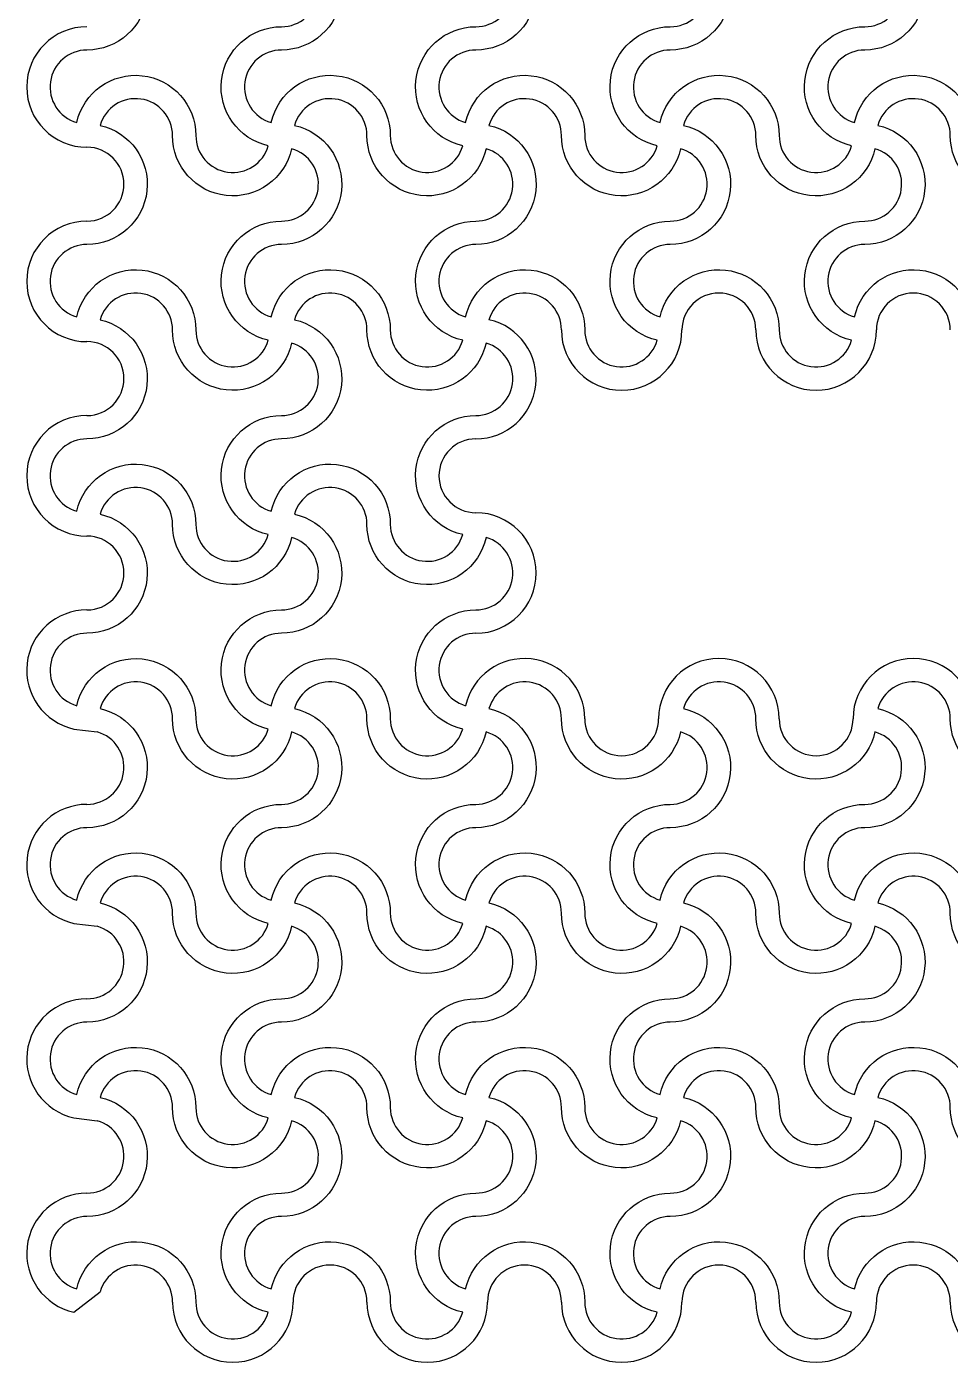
# Model space of a CAD drawing. Header units: millimetres. Extents: x 24 to 345, y 12 to 201.
# Drawn here: x 63.071 to 64.971, y 26.97 to 29.718 of the extents above; entities that cross this region are included whole.
import ezdxf

# ---------------------------------------------------------------- set-up
doc = ezdxf.new("R2010")
doc.units = ezdxf.units.MM
doc.header["$MEASUREMENT"] = 0
doc.layers.add('5th metal (rf+ground)', color=240, linetype='Continuous')

msp = doc.modelspace()

# ---------------------------------------------------------------- linework, layer by layer
at = {"layer": '5th metal (rf+ground)'}
for p, q in [((63.16833, 28.27318), (63.21633, 28.26724)), ((63.16833, 28.27318), (63.21633, 28.26724)), ((63.16833, 28.27318), (63.21633, 28.26724)), ((63.16833, 28.27318), (63.21633, 28.26724)), ((63.16833, 27.87318), (63.21633, 27.86724)), ((63.16833, 27.87318), (63.21633, 27.86724)), ((63.16833, 27.87318), (63.21633, 27.86724)), ((63.16833, 27.87318), (63.21633, 27.86724)), ((63.16833, 27.47318), (63.21633, 27.46724)), ((63.16833, 27.47318), (63.21633, 27.46724)), ((63.16833, 27.47318), (63.21633, 27.46724)), ((63.16833, 27.47318), (63.21633, 27.46724)), ((63.16833, 27.07318), (63.22227, 27.11524)), ((63.16833, 27.07318), (63.22227, 27.11524)), ((63.16833, 27.07318), (63.22227, 27.11524)), ((63.16833, 27.07318), (63.22227, 27.11524))]:
    msp.add_line(p, q, dxfattribs=at)
for points in [[(63.61633, 29.86724, -0.8959788), (63.3713, 29.89421, 0.8687853), (63.22227, 29.91524, -0.8959788), (63.1953, 29.67021, 0.8687853), (63.17427, 29.52118, -0.8959788), (63.4193, 29.49421, 0.8687853), (63.56833, 29.47318, -0.8959788), (63.5953, 29.71821, 0.8687853)], [(63.61633, 29.86724, -0.8959788), (63.3713, 29.89421, 0.8687853), (63.22227, 29.91524, -0.8959788), (63.1953, 29.67021, 0.8687853), (63.17427, 29.52118, -0.8959788), (63.4193, 29.49421, 0.8687853), (63.56833, 29.47318, -0.8959788), (63.5953, 29.71821, 0.8687853)], [(63.61633, 29.86724, -0.8959788), (63.3713, 29.89421, 0.8687853), (63.22227, 29.91524, -0.8959788), (63.1953, 29.67021, 0.8687853), (63.17427, 29.52118, -0.8959788), (63.4193, 29.49421, 0.8687853), (63.56833, 29.47318, -0.8959788), (63.5953, 29.71821, 0.8687853)], [(63.61633, 29.86724, -0.8959788), (63.3713, 29.89421, 0.8687853), (63.22227, 29.91524, -0.8959788), (63.1953, 29.67021, 0.8687853), (63.17427, 29.52118, -0.8959788), (63.4193, 29.49421, 0.8687853), (63.56833, 29.47318, -0.8959788), (63.5953, 29.71821, 0.8687853)], [(64.01633, 29.86724, -0.8959788), (63.7713, 29.89421, 0.8687853), (63.62227, 29.91524, -0.8959788), (63.5953, 29.67021, 0.8687853), (63.57427, 29.52118, -0.8959788), (63.8193, 29.49421, 0.8687853), (63.96833, 29.47318, -0.8959788), (63.9953, 29.71821, 0.8687853)], [(64.01633, 29.86724, -0.8959788), (63.7713, 29.89421, 0.8687853), (63.62227, 29.91524, -0.8959788), (63.5953, 29.67021, 0.8687853), (63.57427, 29.52118, -0.8959788), (63.8193, 29.49421, 0.8687853), (63.96833, 29.47318, -0.8959788), (63.9953, 29.71821, 0.8687853)], [(64.01633, 29.86724, -0.8959788), (63.7713, 29.89421, 0.8687853), (63.62227, 29.91524, -0.8959788), (63.5953, 29.67021, 0.8687853), (63.57427, 29.52118, -0.8959788), (63.8193, 29.49421, 0.8687853), (63.96833, 29.47318, -0.8959788), (63.9953, 29.71821, 0.8687853)], [(64.01633, 29.86724, -0.8959788), (63.7713, 29.89421, 0.8687853), (63.62227, 29.91524, -0.8959788), (63.5953, 29.67021, 0.8687853), (63.57427, 29.52118, -0.8959788), (63.8193, 29.49421, 0.8687853), (63.96833, 29.47318, -0.8959788), (63.9953, 29.71821, 0.8687853)], [(64.41633, 29.86724, -0.8959788), (64.1713, 29.89421, 0.8687853), (64.02227, 29.91524, -0.8959788), (63.9953, 29.67021, 0.8687853), (63.97427, 29.52118, -0.8959788), (64.2193, 29.49421, 0.8687853), (64.36833, 29.47318, -0.8959788), (64.3953, 29.71821, 0.8687853)], [(64.41633, 29.86724, -0.8959788), (64.1713, 29.89421, 0.8687853), (64.02227, 29.91524, -0.8959788), (63.9953, 29.67021, 0.8687853), (63.97427, 29.52118, -0.8959788), (64.2193, 29.49421, 0.8687853), (64.36833, 29.47318, -0.8959788), (64.3953, 29.71821, 0.8687853)], [(64.41633, 29.86724, -0.8959788), (64.1713, 29.89421, 0.8687853), (64.02227, 29.91524, -0.8959788), (63.9953, 29.67021, 0.8687853), (63.97427, 29.52118, -0.8959788), (64.2193, 29.49421, 0.8687853), (64.36833, 29.47318, -0.8959788), (64.3953, 29.71821, 0.8687853)], [(64.41633, 29.86724, -0.8959788), (64.1713, 29.89421, 0.8687853), (64.02227, 29.91524, -0.8959788), (63.9953, 29.67021, 0.8687853), (63.97427, 29.52118, -0.8959788), (64.2193, 29.49421, 0.8687853), (64.36833, 29.47318, -0.8959788), (64.3953, 29.71821, 0.8687853)], [(64.81633, 29.86724, -0.8959788), (64.5713, 29.89421, 0.8687853), (64.42227, 29.91524, -0.8959788), (64.3953, 29.67021, 0.8687853), (64.37427, 29.52118, -0.8959788), (64.6193, 29.49421, 0.8687853), (64.76833, 29.47318, -0.8959788), (64.7953, 29.71821, 0.8687853)], [(64.81633, 29.86724, -0.8959788), (64.5713, 29.89421, 0.8687853), (64.42227, 29.91524, -0.8959788), (64.3953, 29.67021, 0.8687853), (64.37427, 29.52118, -0.8959788), (64.6193, 29.49421, 0.8687853), (64.76833, 29.47318, -0.8959788), (64.7953, 29.71821, 0.8687853)], [(64.81633, 29.86724, -0.8959788), (64.5713, 29.89421, 0.8687853), (64.42227, 29.91524, -0.8959788), (64.3953, 29.67021, 0.8687853), (64.37427, 29.52118, -0.8959788), (64.6193, 29.49421, 0.8687853), (64.76833, 29.47318, -0.8959788), (64.7953, 29.71821, 0.8687853)], [(64.81633, 29.86724, -0.8959788), (64.5713, 29.89421, 0.8687853), (64.42227, 29.91524, -0.8959788), (64.3953, 29.67021, 0.8687853), (64.37427, 29.52118, -0.8959788), (64.6193, 29.49421, 0.8687853), (64.76833, 29.47318, -0.8959788), (64.7953, 29.71821, 0.8687853)], [(65.21633, 29.86724, -0.8959788), (64.9713, 29.89421, 0.8687853), (64.82227, 29.91524, -0.8959788), (64.7953, 29.67021, 0.8687853), (64.77427, 29.52118, -0.8959788), (65.0193, 29.49421, 0.8687853), (65.16833, 29.47318, -0.8959788), (65.1953, 29.71821, 0.8687853)], [(65.21633, 29.86724, -0.8959788), (64.9713, 29.89421, 0.8687853), (64.82227, 29.91524, -0.8959788), (64.7953, 29.67021, 0.8687853), (64.77427, 29.52118, -0.8959788), (65.0193, 29.49421, 0.8687853), (65.16833, 29.47318, -0.8959788), (65.1953, 29.71821, 0.8687853)], [(65.21633, 29.86724, -0.8959788), (64.9713, 29.89421, 0.8687853), (64.82227, 29.91524, -0.8959788), (64.7953, 29.67021, 0.8687853), (64.77427, 29.52118, -0.8959788), (65.0193, 29.49421, 0.8687853), (65.16833, 29.47318, -0.8959788), (65.1953, 29.71821, 0.8687853)], [(65.21633, 29.86724, -0.8959788), (64.9713, 29.89421, 0.8687853), (64.82227, 29.91524, -0.8959788), (64.7953, 29.67021, 0.8687853), (64.77427, 29.52118, -0.8959788), (65.0193, 29.49421, 0.8687853), (65.16833, 29.47318, -0.8959788), (65.1953, 29.71821, 0.8687853)], [(63.61633, 29.46724, -0.8959788), (63.3713, 29.49421, 0.8687853), (63.22227, 29.51524, -0.8959788), (63.1953, 29.27021, 0.8687853), (63.17427, 29.12118, -0.8959788), (63.4193, 29.09421, 0.8687853), (63.56833, 29.07318, -0.8959788), (63.5953, 29.31821, 0.8687853)], [(63.61633, 29.46724, -0.8959788), (63.3713, 29.49421, 0.8687853), (63.22227, 29.51524, -0.8959788), (63.1953, 29.27021, 0.8687853), (63.17427, 29.12118, -0.8959788), (63.4193, 29.09421, 0.8687853), (63.56833, 29.07318, -0.8959788), (63.5953, 29.31821, 0.8687853)], [(63.61633, 29.46724, -0.8959788), (63.3713, 29.49421, 0.8687853), (63.22227, 29.51524, -0.8959788), (63.1953, 29.27021, 0.8687853), (63.17427, 29.12118, -0.8959788), (63.4193, 29.09421, 0.8687853), (63.56833, 29.07318, -0.8959788), (63.5953, 29.31821, 0.8687853)], [(63.61633, 29.46724, -0.8959788), (63.3713, 29.49421, 0.8687853), (63.22227, 29.51524, -0.8959788), (63.1953, 29.27021, 0.8687853), (63.17427, 29.12118, -0.8959788), (63.4193, 29.09421, 0.8687853), (63.56833, 29.07318, -0.8959788), (63.5953, 29.31821, 0.8687853)], [(64.01633, 29.46724, -0.8959788), (63.7713, 29.49421, 0.8687853), (63.62227, 29.51524, -0.8959788), (63.5953, 29.27021, 0.8687853), (63.57427, 29.12118, -0.8959788), (63.8193, 29.09421, 0.8687853), (63.96833, 29.07318, -0.8959788), (63.9953, 29.31821, 0.8687853)], [(64.01633, 29.46724, -0.8959788), (63.7713, 29.49421, 0.8687853), (63.62227, 29.51524, -0.8959788), (63.5953, 29.27021, 0.8687853), (63.57427, 29.12118, -0.8959788), (63.8193, 29.09421, 0.8687853), (63.96833, 29.07318, -0.8959788), (63.9953, 29.31821, 0.8687853)], [(64.01633, 29.46724, -0.8959788), (63.7713, 29.49421, 0.8687853), (63.62227, 29.51524, -0.8959788), (63.5953, 29.27021, 0.8687853), (63.57427, 29.12118, -0.8959788), (63.8193, 29.09421, 0.8687853), (63.96833, 29.07318, -0.8959788), (63.9953, 29.31821, 0.8687853)], [(64.01633, 29.46724, -0.8959788), (63.7713, 29.49421, 0.8687853), (63.62227, 29.51524, -0.8959788), (63.5953, 29.27021, 0.8687853), (63.57427, 29.12118, -0.8959788), (63.8193, 29.09421, 0.8687853), (63.96833, 29.07318, -0.8959788), (63.9953, 29.31821, 0.8687853)], [(64.41633, 29.46724, -0.8959788), (64.1713, 29.49421, 0.8687853), (64.02227, 29.51524, -0.8959788), (63.9953, 29.27021, 0.8687853), (63.97427, 29.12118, -0.8959788), (64.2193, 29.09421, 0.8687853), (64.36833, 29.07318, -0.8959788), (64.3953, 29.31821, 0.8687853)], [(64.41633, 29.46724, -0.8959788), (64.1713, 29.49421, 0.8687853), (64.02227, 29.51524, -0.8959788), (63.9953, 29.27021, 0.8687853), (63.97427, 29.12118, -0.8959788), (64.2193, 29.09421, 0.8687853), (64.36833, 29.07318, -0.8959788), (64.3953, 29.31821, 0.8687853)], [(64.41633, 29.46724, -0.8959788), (64.1713, 29.49421, 0.8687853), (64.02227, 29.51524, -0.8959788), (63.9953, 29.27021, 0.8687853), (63.97427, 29.12118, -0.8959788), (64.2193, 29.09421, 0.8687853), (64.36833, 29.07318, -0.8959788), (64.3953, 29.31821, 0.8687853)], [(64.41633, 29.46724, -0.8959788), (64.1713, 29.49421, 0.8687853), (64.02227, 29.51524, -0.8959788), (63.9953, 29.27021, 0.8687853), (63.97427, 29.12118, -0.8959788), (64.2193, 29.09421, 0.8687853), (64.36833, 29.07318, -0.8959788), (64.3953, 29.31821, 0.8687853)], [(64.81633, 29.46724, -0.8959788), (64.5713, 29.49421, 0.8687853), (64.42227, 29.51524, -0.8959788), (64.3953, 29.27021, 0.8687853), (64.37427, 29.12118, -0.8959788), (64.6193, 29.09421, 0.8687853), (64.76833, 29.07318, -0.8959788), (64.7953, 29.31821, 0.8687853)], [(64.81633, 29.46724, -0.8959788), (64.5713, 29.49421, 0.8687853), (64.42227, 29.51524, -0.8959788), (64.3953, 29.27021, 0.8687853), (64.37427, 29.12118, -0.8959788), (64.6193, 29.09421, 0.8687853), (64.76833, 29.07318, -0.8959788), (64.7953, 29.31821, 0.8687853)], [(64.81633, 29.46724, -0.8959788), (64.5713, 29.49421, 0.8687853), (64.42227, 29.51524, -0.8959788), (64.3953, 29.27021, 0.8687853), (64.37427, 29.12118, -0.8959788), (64.6193, 29.09421, 0.8687853), (64.76833, 29.07318, -0.8959788), (64.7953, 29.31821, 0.8687853)], [(64.81633, 29.46724, -0.8959788), (64.5713, 29.49421, 0.8687853), (64.42227, 29.51524, -0.8959788), (64.3953, 29.27021, 0.8687853), (64.37427, 29.12118, -0.8959788), (64.6193, 29.09421, 0.8687853), (64.76833, 29.07318, -0.8959788), (64.7953, 29.31821, 0.8687853)], [(65.21633, 29.46724, -0.8959788), (64.9713, 29.49421, 0.8687853), (64.82227, 29.51524, -0.8959788), (64.7953, 29.27021, 0.8687853), (64.77427, 29.12118, -0.8959788), (65.0193, 29.09421, 0.8687853), (65.16833, 29.07318, -0.8959788), (65.1953, 29.31821, 0.8687853)], [(65.21633, 29.46724, -0.8959788), (64.9713, 29.49421, 0.8687853), (64.82227, 29.51524, -0.8959788), (64.7953, 29.27021, 0.8687853), (64.77427, 29.12118, -0.8959788), (65.0193, 29.09421, 0.8687853), (65.16833, 29.07318, -0.8959788), (65.1953, 29.31821, 0.8687853)], [(65.21633, 29.46724, -0.8959788), (64.9713, 29.49421, 0.8687853), (64.82227, 29.51524, -0.8959788), (64.7953, 29.27021, 0.8687853), (64.77427, 29.12118, -0.8959788), (65.0193, 29.09421, 0.8687853), (65.16833, 29.07318, -0.8959788), (65.1953, 29.31821, 0.8687853)], [(65.21633, 29.46724, -0.8959788), (64.9713, 29.49421, 0.8687853), (64.82227, 29.51524, -0.8959788), (64.7953, 29.27021, 0.8687853), (64.77427, 29.12118, -0.8959788), (65.0193, 29.09421, 0.8687853), (65.16833, 29.07318, -0.8959788), (65.1953, 29.31821, 0.8687853)], [(63.61633, 29.06724, -0.8959788), (63.3713, 29.09421, 0.8687853), (63.22227, 29.11524, -0.8959788), (63.1953, 28.87021, 0.8687853), (63.17427, 28.72118, -0.8959788), (63.4193, 28.69421, 0.8687853), (63.56833, 28.67318, -0.8959788), (63.5953, 28.91821, 0.8687853)], [(63.61633, 29.06724, -0.8959788), (63.3713, 29.09421, 0.8687853), (63.22227, 29.11524, -0.8959788), (63.1953, 28.87021, 0.8687853), (63.17427, 28.72118, -0.8959788), (63.4193, 28.69421, 0.8687853), (63.56833, 28.67318, -0.8959788), (63.5953, 28.91821, 0.8687853)], [(63.61633, 29.06724, -0.8959788), (63.3713, 29.09421, 0.8687853), (63.22227, 29.11524, -0.8959788), (63.1953, 28.87021, 0.8687853), (63.17427, 28.72118, -0.8959788), (63.4193, 28.69421, 0.8687853), (63.56833, 28.67318, -0.8959788), (63.5953, 28.91821, 0.8687853)], [(63.61633, 29.06724, -0.8959788), (63.3713, 29.09421, 0.8687853), (63.22227, 29.11524, -0.8959788), (63.1953, 28.87021, 0.8687853), (63.17427, 28.72118, -0.8959788), (63.4193, 28.69421, 0.8687853), (63.56833, 28.67318, -0.8959788), (63.5953, 28.91821, 0.8687853)], [(64.01633, 29.06724, -0.8959788), (63.7713, 29.09421, 0.8687853), (63.62227, 29.11524, -0.8959788), (63.5953, 28.87021, 0.8687853), (63.57427, 28.72118, -0.8959788), (63.8193, 28.69421, 0.8687853), (63.96833, 28.67318, -0.8959788), (63.9953, 28.91821, 0.8687853)], [(64.01633, 29.06724, -0.8959788), (63.7713, 29.09421, 0.8687853), (63.62227, 29.11524, -0.8959788), (63.5953, 28.87021, 0.8687853), (63.57427, 28.72118, -0.8959788), (63.8193, 28.69421, 0.8687853), (63.96833, 28.67318, -0.8959788), (63.9953, 28.91821, 0.8687853)], [(64.01633, 29.06724, -0.8959788), (63.7713, 29.09421, 0.8687853), (63.62227, 29.11524, -0.8959788), (63.5953, 28.87021, 0.8687853), (63.57427, 28.72118, -0.8959788), (63.8193, 28.69421, 0.8687853), (63.96833, 28.67318, -0.8959788), (63.9953, 28.91821, 0.8687853)], [(64.01633, 29.06724, -0.8959788), (63.7713, 29.09421, 0.8687853), (63.62227, 29.11524, -0.8959788), (63.5953, 28.87021, 0.8687853), (63.57427, 28.72118, -0.8959788), (63.8193, 28.69421, 0.8687853), (63.96833, 28.67318, -0.8959788), (63.9953, 28.91821, 0.8687853)], [(63.1953, 28.47021, 0.8687853), (63.17427, 28.32118, -0.8959788), (63.4193, 28.29421, 0.8687853), (63.56833, 28.27318, -0.8959788), (63.5953, 28.51821, 0.8687853), (63.61633, 28.66724, -0.8959788), (63.3713, 28.69421, 0.8687853), (63.22227, 28.71524, -0.8959788)], [(63.1953, 28.47021, 0.8687853), (63.17427, 28.32118, -0.8959788), (63.4193, 28.29421, 0.8687853), (63.56833, 28.27318, -0.8959788), (63.5953, 28.51821, 0.8687853), (63.61633, 28.66724, -0.8959788), (63.3713, 28.69421, 0.8687853), (63.22227, 28.71524, -0.8959788)], [(63.1953, 28.47021, 0.8687853), (63.17427, 28.32118, -0.8959788), (63.4193, 28.29421, 0.8687853), (63.56833, 28.27318, -0.8959788), (63.5953, 28.51821, 0.8687853), (63.61633, 28.66724, -0.8959788), (63.3713, 28.69421, 0.8687853), (63.22227, 28.71524, -0.8959788)], [(63.1953, 28.47021, 0.8687853), (63.17427, 28.32118, -0.8959788), (63.4193, 28.29421, 0.8687853), (63.56833, 28.27318, -0.8959788), (63.5953, 28.51821, 0.8687853), (63.61633, 28.66724, -0.8959788), (63.3713, 28.69421, 0.8687853), (63.22227, 28.71524, -0.8959788)], [(63.5953, 28.47021, 0.8687853), (63.57427, 28.32118, -0.8959788), (63.8193, 28.29421, 0.8687853), (63.96833, 28.27318, -0.8959788), (63.9953, 28.51821, 0.8687853), (64.01633, 28.66724, -0.8959788), (63.7713, 28.69421, 0.8687853), (63.62227, 28.71524, -0.8959788)], [(63.5953, 28.47021, 0.8687853), (63.57427, 28.32118, -0.8959788), (63.8193, 28.29421, 0.8687853), (63.96833, 28.27318, -0.8959788), (63.9953, 28.51821, 0.8687853), (64.01633, 28.66724, -0.8959788), (63.7713, 28.69421, 0.8687853), (63.62227, 28.71524, -0.8959788)], [(63.5953, 28.47021, 0.8687853), (63.57427, 28.32118, -0.8959788), (63.8193, 28.29421, 0.8687853), (63.96833, 28.27318, -0.8959788), (63.9953, 28.51821, 0.8687853), (64.01633, 28.66724, -0.8959788), (63.7713, 28.69421, 0.8687853), (63.62227, 28.71524, -0.8959788)], [(63.5953, 28.47021, 0.8687853), (63.57427, 28.32118, -0.8959788), (63.8193, 28.29421, 0.8687853), (63.96833, 28.27318, -0.8959788), (63.9953, 28.51821, 0.8687853), (64.01633, 28.66724, -0.8959788), (63.7713, 28.69421, 0.8687853), (63.62227, 28.71524, -0.8959788)], [(63.3713, 28.29421, 0.8687853), (63.22227, 28.31524, -0.8959788), (63.1953, 28.07021, 0.8687853), (63.17427, 27.92118, -0.8959788), (63.4193, 27.89421, 0.8687853), (63.56833, 27.87318, -0.8959788), (63.5953, 28.11821, 0.8687853), (63.61633, 28.26724, -0.8959788)], [(63.3713, 28.29421, 0.8687853), (63.22227, 28.31524, -0.8959788), (63.1953, 28.07021, 0.8687853), (63.17427, 27.92118, -0.8959788), (63.4193, 27.89421, 0.8687853), (63.56833, 27.87318, -0.8959788), (63.5953, 28.11821, 0.8687853), (63.61633, 28.26724, -0.8959788)], [(63.3713, 28.29421, 0.8687853), (63.22227, 28.31524, -0.8959788), (63.1953, 28.07021, 0.8687853), (63.17427, 27.92118, -0.8959788), (63.4193, 27.89421, 0.8687853), (63.56833, 27.87318, -0.8959788), (63.5953, 28.11821, 0.8687853), (63.61633, 28.26724, -0.8959788)], [(63.3713, 28.29421, 0.8687853), (63.22227, 28.31524, -0.8959788), (63.1953, 28.07021, 0.8687853), (63.17427, 27.92118, -0.8959788), (63.4193, 27.89421, 0.8687853), (63.56833, 27.87318, -0.8959788), (63.5953, 28.11821, 0.8687853), (63.61633, 28.26724, -0.8959788)], [(63.7713, 28.29421, 0.8687853), (63.62227, 28.31524, -0.8959788), (63.5953, 28.07021, 0.8687853), (63.57427, 27.92118, -0.8959788), (63.8193, 27.89421, 0.8687853), (63.96833, 27.87318, -0.8959788), (63.9953, 28.11821, 0.8687853), (64.01633, 28.26724, -0.8959788)], [(63.7713, 28.29421, 0.8687853), (63.62227, 28.31524, -0.8959788), (63.5953, 28.07021, 0.8687853), (63.57427, 27.92118, -0.8959788), (63.8193, 27.89421, 0.8687853), (63.96833, 27.87318, -0.8959788), (63.9953, 28.11821, 0.8687853), (64.01633, 28.26724, -0.8959788)], [(63.7713, 28.29421, 0.8687853), (63.62227, 28.31524, -0.8959788), (63.5953, 28.07021, 0.8687853), (63.57427, 27.92118, -0.8959788), (63.8193, 27.89421, 0.8687853), (63.96833, 27.87318, -0.8959788), (63.9953, 28.11821, 0.8687853), (64.01633, 28.26724, -0.8959788)], [(63.7713, 28.29421, 0.8687853), (63.62227, 28.31524, -0.8959788), (63.5953, 28.07021, 0.8687853), (63.57427, 27.92118, -0.8959788), (63.8193, 27.89421, 0.8687853), (63.96833, 27.87318, -0.8959788), (63.9953, 28.11821, 0.8687853), (64.01633, 28.26724, -0.8959788)], [(64.1713, 28.29421, 0.8687853), (64.02227, 28.31524, -0.8959788), (63.9953, 28.07021, 0.8687853), (63.97427, 27.92118, -0.8959788), (64.2193, 27.89421, 0.8687853), (64.36833, 27.87318, -0.8959788), (64.3953, 28.11821, 0.8687853), (64.41633, 28.26724, -0.8959788)], [(64.1713, 28.29421, 0.8687853), (64.02227, 28.31524, -0.8959788), (63.9953, 28.07021, 0.8687853), (63.97427, 27.92118, -0.8959788), (64.2193, 27.89421, 0.8687853), (64.36833, 27.87318, -0.8959788), (64.3953, 28.11821, 0.8687853), (64.41633, 28.26724, -0.8959788)], [(64.1713, 28.29421, 0.8687853), (64.02227, 28.31524, -0.8959788), (63.9953, 28.07021, 0.8687853), (63.97427, 27.92118, -0.8959788), (64.2193, 27.89421, 0.8687853), (64.36833, 27.87318, -0.8959788), (64.3953, 28.11821, 0.8687853), (64.41633, 28.26724, -0.8959788)], [(64.1713, 28.29421, 0.8687853), (64.02227, 28.31524, -0.8959788), (63.9953, 28.07021, 0.8687853), (63.97427, 27.92118, -0.8959788), (64.2193, 27.89421, 0.8687853), (64.36833, 27.87318, -0.8959788), (64.3953, 28.11821, 0.8687853), (64.41633, 28.26724, -0.8959788)], [(64.5713, 28.29421, 0.8687853), (64.42227, 28.31524, -0.8959788), (64.3953, 28.07021, 0.8687853), (64.37427, 27.92118, -0.8959788), (64.6193, 27.89421, 0.8687853), (64.76833, 27.87318, -0.8959788), (64.7953, 28.11821, 0.8687853), (64.81633, 28.26724, -0.8959788)], [(64.5713, 28.29421, 0.8687853), (64.42227, 28.31524, -0.8959788), (64.3953, 28.07021, 0.8687853), (64.37427, 27.92118, -0.8959788), (64.6193, 27.89421, 0.8687853), (64.76833, 27.87318, -0.8959788), (64.7953, 28.11821, 0.8687853), (64.81633, 28.26724, -0.8959788)], [(64.5713, 28.29421, 0.8687853), (64.42227, 28.31524, -0.8959788), (64.3953, 28.07021, 0.8687853), (64.37427, 27.92118, -0.8959788), (64.6193, 27.89421, 0.8687853), (64.76833, 27.87318, -0.8959788), (64.7953, 28.11821, 0.8687853), (64.81633, 28.26724, -0.8959788)], [(64.5713, 28.29421, 0.8687853), (64.42227, 28.31524, -0.8959788), (64.3953, 28.07021, 0.8687853), (64.37427, 27.92118, -0.8959788), (64.6193, 27.89421, 0.8687853), (64.76833, 27.87318, -0.8959788), (64.7953, 28.11821, 0.8687853), (64.81633, 28.26724, -0.8959788)], [(64.9713, 28.29421, 0.8687853), (64.82227, 28.31524, -0.8959788), (64.7953, 28.07021, 0.8687853), (64.77427, 27.92118, -0.8959788), (65.0193, 27.89421, 0.8687853), (65.16833, 27.87318, -0.8959788), (65.1953, 28.11821, 0.8687853), (65.21633, 28.26724, -0.8959788)], [(64.9713, 28.29421, 0.8687853), (64.82227, 28.31524, -0.8959788), (64.7953, 28.07021, 0.8687853), (64.77427, 27.92118, -0.8959788), (65.0193, 27.89421, 0.8687853), (65.16833, 27.87318, -0.8959788), (65.1953, 28.11821, 0.8687853), (65.21633, 28.26724, -0.8959788)], [(64.9713, 28.29421, 0.8687853), (64.82227, 28.31524, -0.8959788), (64.7953, 28.07021, 0.8687853), (64.77427, 27.92118, -0.8959788), (65.0193, 27.89421, 0.8687853), (65.16833, 27.87318, -0.8959788), (65.1953, 28.11821, 0.8687853), (65.21633, 28.26724, -0.8959788)], [(64.9713, 28.29421, 0.8687853), (64.82227, 28.31524, -0.8959788), (64.7953, 28.07021, 0.8687853), (64.77427, 27.92118, -0.8959788), (65.0193, 27.89421, 0.8687853), (65.16833, 27.87318, -0.8959788), (65.1953, 28.11821, 0.8687853), (65.21633, 28.26724, -0.8959788)], [(63.3713, 27.89421, 0.8687853), (63.22227, 27.91524, -0.8959788), (63.1953, 27.67021, 0.8687853), (63.17427, 27.52118, -0.8959788), (63.4193, 27.49421, 0.8687853), (63.56833, 27.47318, -0.8959788), (63.5953, 27.71821, 0.8687853), (63.61633, 27.86724, -0.8959788)], [(63.3713, 27.89421, 0.8687853), (63.22227, 27.91524, -0.8959788), (63.1953, 27.67021, 0.8687853), (63.17427, 27.52118, -0.8959788), (63.4193, 27.49421, 0.8687853), (63.56833, 27.47318, -0.8959788), (63.5953, 27.71821, 0.8687853), (63.61633, 27.86724, -0.8959788)], [(63.3713, 27.89421, 0.8687853), (63.22227, 27.91524, -0.8959788), (63.1953, 27.67021, 0.8687853), (63.17427, 27.52118, -0.8959788), (63.4193, 27.49421, 0.8687853), (63.56833, 27.47318, -0.8959788), (63.5953, 27.71821, 0.8687853), (63.61633, 27.86724, -0.8959788)], [(63.3713, 27.89421, 0.8687853), (63.22227, 27.91524, -0.8959788), (63.1953, 27.67021, 0.8687853), (63.17427, 27.52118, -0.8959788), (63.4193, 27.49421, 0.8687853), (63.56833, 27.47318, -0.8959788), (63.5953, 27.71821, 0.8687853), (63.61633, 27.86724, -0.8959788)], [(63.7713, 27.89421, 0.8687853), (63.62227, 27.91524, -0.8959788), (63.5953, 27.67021, 0.8687853), (63.57427, 27.52118, -0.8959788), (63.8193, 27.49421, 0.8687853), (63.96833, 27.47318, -0.8959788), (63.9953, 27.71821, 0.8687853), (64.01633, 27.86724, -0.8959788)], [(63.7713, 27.89421, 0.8687853), (63.62227, 27.91524, -0.8959788), (63.5953, 27.67021, 0.8687853), (63.57427, 27.52118, -0.8959788), (63.8193, 27.49421, 0.8687853), (63.96833, 27.47318, -0.8959788), (63.9953, 27.71821, 0.8687853), (64.01633, 27.86724, -0.8959788)], [(63.7713, 27.89421, 0.8687853), (63.62227, 27.91524, -0.8959788), (63.5953, 27.67021, 0.8687853), (63.57427, 27.52118, -0.8959788), (63.8193, 27.49421, 0.8687853), (63.96833, 27.47318, -0.8959788), (63.9953, 27.71821, 0.8687853), (64.01633, 27.86724, -0.8959788)], [(63.7713, 27.89421, 0.8687853), (63.62227, 27.91524, -0.8959788), (63.5953, 27.67021, 0.8687853), (63.57427, 27.52118, -0.8959788), (63.8193, 27.49421, 0.8687853), (63.96833, 27.47318, -0.8959788), (63.9953, 27.71821, 0.8687853), (64.01633, 27.86724, -0.8959788)], [(64.1713, 27.89421, 0.8687853), (64.02227, 27.91524, -0.8959788), (63.9953, 27.67021, 0.8687853), (63.97427, 27.52118, -0.8959788), (64.2193, 27.49421, 0.8687853), (64.36833, 27.47318, -0.8959788), (64.3953, 27.71821, 0.8687853), (64.41633, 27.86724, -0.8959788)], [(64.1713, 27.89421, 0.8687853), (64.02227, 27.91524, -0.8959788), (63.9953, 27.67021, 0.8687853), (63.97427, 27.52118, -0.8959788), (64.2193, 27.49421, 0.8687853), (64.36833, 27.47318, -0.8959788), (64.3953, 27.71821, 0.8687853), (64.41633, 27.86724, -0.8959788)], [(64.1713, 27.89421, 0.8687853), (64.02227, 27.91524, -0.8959788), (63.9953, 27.67021, 0.8687853), (63.97427, 27.52118, -0.8959788), (64.2193, 27.49421, 0.8687853), (64.36833, 27.47318, -0.8959788), (64.3953, 27.71821, 0.8687853), (64.41633, 27.86724, -0.8959788)], [(64.1713, 27.89421, 0.8687853), (64.02227, 27.91524, -0.8959788), (63.9953, 27.67021, 0.8687853), (63.97427, 27.52118, -0.8959788), (64.2193, 27.49421, 0.8687853), (64.36833, 27.47318, -0.8959788), (64.3953, 27.71821, 0.8687853), (64.41633, 27.86724, -0.8959788)], [(64.5713, 27.89421, 0.8687853), (64.42227, 27.91524, -0.8959788), (64.3953, 27.67021, 0.8687853), (64.37427, 27.52118, -0.8959788), (64.6193, 27.49421, 0.8687853), (64.76833, 27.47318, -0.8959788), (64.7953, 27.71821, 0.8687853), (64.81633, 27.86724, -0.8959788)], [(64.5713, 27.89421, 0.8687853), (64.42227, 27.91524, -0.8959788), (64.3953, 27.67021, 0.8687853), (64.37427, 27.52118, -0.8959788), (64.6193, 27.49421, 0.8687853), (64.76833, 27.47318, -0.8959788), (64.7953, 27.71821, 0.8687853), (64.81633, 27.86724, -0.8959788)], [(64.5713, 27.89421, 0.8687853), (64.42227, 27.91524, -0.8959788), (64.3953, 27.67021, 0.8687853), (64.37427, 27.52118, -0.8959788), (64.6193, 27.49421, 0.8687853), (64.76833, 27.47318, -0.8959788), (64.7953, 27.71821, 0.8687853), (64.81633, 27.86724, -0.8959788)], [(64.5713, 27.89421, 0.8687853), (64.42227, 27.91524, -0.8959788), (64.3953, 27.67021, 0.8687853), (64.37427, 27.52118, -0.8959788), (64.6193, 27.49421, 0.8687853), (64.76833, 27.47318, -0.8959788), (64.7953, 27.71821, 0.8687853), (64.81633, 27.86724, -0.8959788)], [(64.9713, 27.89421, 0.8687853), (64.82227, 27.91524, -0.8959788), (64.7953, 27.67021, 0.8687853), (64.77427, 27.52118, -0.8959788), (65.0193, 27.49421, 0.8687853), (65.16833, 27.47318, -0.8959788), (65.1953, 27.71821, 0.8687853), (65.21633, 27.86724, -0.8959788)], [(64.9713, 27.89421, 0.8687853), (64.82227, 27.91524, -0.8959788), (64.7953, 27.67021, 0.8687853), (64.77427, 27.52118, -0.8959788), (65.0193, 27.49421, 0.8687853), (65.16833, 27.47318, -0.8959788), (65.1953, 27.71821, 0.8687853), (65.21633, 27.86724, -0.8959788)], [(64.9713, 27.89421, 0.8687853), (64.82227, 27.91524, -0.8959788), (64.7953, 27.67021, 0.8687853), (64.77427, 27.52118, -0.8959788), (65.0193, 27.49421, 0.8687853), (65.16833, 27.47318, -0.8959788), (65.1953, 27.71821, 0.8687853), (65.21633, 27.86724, -0.8959788)], [(64.9713, 27.89421, 0.8687853), (64.82227, 27.91524, -0.8959788), (64.7953, 27.67021, 0.8687853), (64.77427, 27.52118, -0.8959788), (65.0193, 27.49421, 0.8687853), (65.16833, 27.47318, -0.8959788), (65.1953, 27.71821, 0.8687853), (65.21633, 27.86724, -0.8959788)], [(63.3713, 27.49421, 0.8687853), (63.22227, 27.51524, -0.8959788), (63.1953, 27.27021, 0.8687853), (63.17427, 27.12118, -0.8959788), (63.4193, 27.09421, 0.8687853), (63.56833, 27.07318, -0.8959788), (63.5953, 27.31821, 0.8687853), (63.61633, 27.46724, -0.8959788)], [(63.3713, 27.49421, 0.8687853), (63.22227, 27.51524, -0.8959788), (63.1953, 27.27021, 0.8687853), (63.17427, 27.12118, -0.8959788), (63.4193, 27.09421, 0.8687853), (63.56833, 27.07318, -0.8959788), (63.5953, 27.31821, 0.8687853), (63.61633, 27.46724, -0.8959788)], [(63.3713, 27.49421, 0.8687853), (63.22227, 27.51524, -0.8959788), (63.1953, 27.27021, 0.8687853), (63.17427, 27.12118, -0.8959788), (63.4193, 27.09421, 0.8687853), (63.56833, 27.07318, -0.8959788), (63.5953, 27.31821, 0.8687853), (63.61633, 27.46724, -0.8959788)], [(63.3713, 27.49421, 0.8687853), (63.22227, 27.51524, -0.8959788), (63.1953, 27.27021, 0.8687853), (63.17427, 27.12118, -0.8959788), (63.4193, 27.09421, 0.8687853), (63.56833, 27.07318, -0.8959788), (63.5953, 27.31821, 0.8687853), (63.61633, 27.46724, -0.8959788)], [(63.7713, 27.49421, 0.8687853), (63.62227, 27.51524, -0.8959788), (63.5953, 27.27021, 0.8687853), (63.57427, 27.12118, -0.8959788), (63.8193, 27.09421, 0.8687853), (63.96833, 27.07318, -0.8959788), (63.9953, 27.31821, 0.8687853), (64.01633, 27.46724, -0.8959788)], [(63.7713, 27.49421, 0.8687853), (63.62227, 27.51524, -0.8959788), (63.5953, 27.27021, 0.8687853), (63.57427, 27.12118, -0.8959788), (63.8193, 27.09421, 0.8687853), (63.96833, 27.07318, -0.8959788), (63.9953, 27.31821, 0.8687853), (64.01633, 27.46724, -0.8959788)], [(63.7713, 27.49421, 0.8687853), (63.62227, 27.51524, -0.8959788), (63.5953, 27.27021, 0.8687853), (63.57427, 27.12118, -0.8959788), (63.8193, 27.09421, 0.8687853), (63.96833, 27.07318, -0.8959788), (63.9953, 27.31821, 0.8687853), (64.01633, 27.46724, -0.8959788)], [(63.7713, 27.49421, 0.8687853), (63.62227, 27.51524, -0.8959788), (63.5953, 27.27021, 0.8687853), (63.57427, 27.12118, -0.8959788), (63.8193, 27.09421, 0.8687853), (63.96833, 27.07318, -0.8959788), (63.9953, 27.31821, 0.8687853), (64.01633, 27.46724, -0.8959788)], [(64.1713, 27.49421, 0.8687853), (64.02227, 27.51524, -0.8959788), (63.9953, 27.27021, 0.8687853), (63.97427, 27.12118, -0.8959788), (64.2193, 27.09421, 0.8687853), (64.36833, 27.07318, -0.8959788), (64.3953, 27.31821, 0.8687853), (64.41633, 27.46724, -0.8959788)], [(64.1713, 27.49421, 0.8687853), (64.02227, 27.51524, -0.8959788), (63.9953, 27.27021, 0.8687853), (63.97427, 27.12118, -0.8959788), (64.2193, 27.09421, 0.8687853), (64.36833, 27.07318, -0.8959788), (64.3953, 27.31821, 0.8687853), (64.41633, 27.46724, -0.8959788)], [(64.1713, 27.49421, 0.8687853), (64.02227, 27.51524, -0.8959788), (63.9953, 27.27021, 0.8687853), (63.97427, 27.12118, -0.8959788), (64.2193, 27.09421, 0.8687853), (64.36833, 27.07318, -0.8959788), (64.3953, 27.31821, 0.8687853), (64.41633, 27.46724, -0.8959788)], [(64.1713, 27.49421, 0.8687853), (64.02227, 27.51524, -0.8959788), (63.9953, 27.27021, 0.8687853), (63.97427, 27.12118, -0.8959788), (64.2193, 27.09421, 0.8687853), (64.36833, 27.07318, -0.8959788), (64.3953, 27.31821, 0.8687853), (64.41633, 27.46724, -0.8959788)], [(64.5713, 27.49421, 0.8687853), (64.42227, 27.51524, -0.8959788), (64.3953, 27.27021, 0.8687853), (64.37427, 27.12118, -0.8959788), (64.6193, 27.09421, 0.8687853), (64.76833, 27.07318, -0.8959788), (64.7953, 27.31821, 0.8687853), (64.81633, 27.46724, -0.8959788)], [(64.5713, 27.49421, 0.8687853), (64.42227, 27.51524, -0.8959788), (64.3953, 27.27021, 0.8687853), (64.37427, 27.12118, -0.8959788), (64.6193, 27.09421, 0.8687853), (64.76833, 27.07318, -0.8959788), (64.7953, 27.31821, 0.8687853), (64.81633, 27.46724, -0.8959788)], [(64.5713, 27.49421, 0.8687853), (64.42227, 27.51524, -0.8959788), (64.3953, 27.27021, 0.8687853), (64.37427, 27.12118, -0.8959788), (64.6193, 27.09421, 0.8687853), (64.76833, 27.07318, -0.8959788), (64.7953, 27.31821, 0.8687853), (64.81633, 27.46724, -0.8959788)], [(64.5713, 27.49421, 0.8687853), (64.42227, 27.51524, -0.8959788), (64.3953, 27.27021, 0.8687853), (64.37427, 27.12118, -0.8959788), (64.6193, 27.09421, 0.8687853), (64.76833, 27.07318, -0.8959788), (64.7953, 27.31821, 0.8687853), (64.81633, 27.46724, -0.8959788)], [(64.9713, 27.49421, 0.8687853), (64.82227, 27.51524, -0.8959788), (64.7953, 27.27021, 0.8687853), (64.77427, 27.12118, -0.8959788), (65.0193, 27.09421, 0.8687853), (65.16833, 27.07318, -0.8959788), (65.1953, 27.31821, 0.8687853), (65.21633, 27.46724, -0.8959788)], [(64.9713, 27.49421, 0.8687853), (64.82227, 27.51524, -0.8959788), (64.7953, 27.27021, 0.8687853), (64.77427, 27.12118, -0.8959788), (65.0193, 27.09421, 0.8687853), (65.16833, 27.07318, -0.8959788), (65.1953, 27.31821, 0.8687853), (65.21633, 27.46724, -0.8959788)], [(64.9713, 27.49421, 0.8687853), (64.82227, 27.51524, -0.8959788), (64.7953, 27.27021, 0.8687853), (64.77427, 27.12118, -0.8959788), (65.0193, 27.09421, 0.8687853), (65.16833, 27.07318, -0.8959788), (65.1953, 27.31821, 0.8687853), (65.21633, 27.46724, -0.8959788)], [(64.9713, 27.49421, 0.8687853), (64.82227, 27.51524, -0.8959788), (64.7953, 27.27021, 0.8687853), (64.77427, 27.12118, -0.8959788), (65.0193, 27.09421, 0.8687853), (65.16833, 27.07318, -0.8959788), (65.1953, 27.31821, 0.8687853), (65.21633, 27.46724, -0.8959788)]]:
    msp.add_lwpolyline(points, format="xyb", close=True, dxfattribs=at)
for centre, radius, start, end in [((63.1953, 29.59421), 0.124, 90, 270), ((63.1953, 29.59421), 0.124, 90, 270), ((63.1953, 29.59421), 0.124, 90, 270), ((63.1953, 29.59421), 0.124, 90, 270), ((63.1953, 29.39421), 0.076, 270, 90), ((63.1953, 29.39421), 0.076, 270, 90), ((63.1953, 29.39421), 0.076, 270, 90), ((63.1953, 29.39421), 0.076, 270, 90), ((63.1953, 29.19421), 0.124, 90, 270), ((63.1953, 29.19421), 0.124, 90, 270), ((63.1953, 29.19421), 0.124, 90, 270), ((63.1953, 29.19421), 0.124, 90, 270), ((64.0953, 29.09421), 0.076, 0, 163.93453), ((64.0953, 29.09421), 0.076, 0, 163.93453), ((64.0953, 29.09421), 0.076, 0, 163.93453), ((64.0953, 29.09421), 0.076, 0, 163.93453), ((64.4953, 29.09421), 0.076, 0, 180), ((64.4953, 29.09421), 0.076, 0, 180), ((64.4953, 29.09421), 0.076, 0, 180), ((64.4953, 29.09421), 0.076, 0, 180), ((64.8953, 29.09421), 0.076, 0, 180), ((64.8953, 29.09421), 0.076, 0, 180), ((64.8953, 29.09421), 0.076, 0, 180), ((64.8953, 29.09421), 0.076, 0, 180), ((63.9953, 28.99421), 0.124, 270, 77.43866), ((63.9953, 28.99421), 0.124, 270, 77.43866), ((63.9953, 28.99421), 0.124, 270, 77.43866), ((63.9953, 28.99421), 0.124, 270, 77.43866), ((64.2953, 29.09421), 0.124, 180, 0), ((64.2953, 29.09421), 0.124, 180, 0), ((64.2953, 29.09421), 0.124, 180, 0), ((64.2953, 29.09421), 0.124, 180, 0), ((64.6953, 29.09421), 0.124, 180, 360), ((64.6953, 29.09421), 0.124, 180, 360), ((64.6953, 29.09421), 0.124, 180, 360), ((64.6953, 29.09421), 0.124, 180, 360), ((63.1953, 28.99421), 0.076, 270, 90), ((63.1953, 28.99421), 0.076, 270, 90), ((63.1953, 28.99421), 0.076, 270, 90), ((63.1953, 28.99421), 0.076, 270, 90), ((63.1953, 28.79421), 0.124, 90, 270), ((63.1953, 28.79421), 0.124, 90, 270), ((63.1953, 28.79421), 0.124, 90, 270), ((63.1953, 28.79421), 0.124, 90, 270), ((63.9953, 28.79421), 0.076, 90, 270), ((63.9953, 28.79421), 0.076, 90, 270), ((63.9953, 28.79421), 0.076, 90, 270), ((63.9953, 28.79421), 0.076, 90, 270), ((63.9953, 28.59421), 0.124, 270, 90), ((63.9953, 28.59421), 0.124, 270, 90), ((63.9953, 28.59421), 0.124, 270, 90), ((63.9953, 28.59421), 0.124, 270, 90), ((63.1953, 28.59421), 0.076, 270, 90), ((63.1953, 28.59421), 0.076, 270, 90), ((63.1953, 28.59421), 0.076, 270, 90), ((63.1953, 28.59421), 0.076, 270, 90), ((63.1953, 28.39421), 0.124, 90, 257.43866), ((63.1953, 28.39421), 0.124, 90, 257.43866), ((63.1953, 28.39421), 0.124, 90, 257.43866), ((63.1953, 28.39421), 0.124, 90, 257.43866), ((63.9953, 28.39421), 0.076, 90, 253.93453), ((63.9953, 28.39421), 0.076, 90, 253.93453), ((63.9953, 28.39421), 0.076, 90, 253.93453), ((63.9953, 28.39421), 0.076, 90, 253.93453), ((64.0953, 28.29421), 0.124, 360, 167.43866), ((64.0953, 28.29421), 0.124, 360, 167.43866), ((64.0953, 28.29421), 0.124, 360, 167.43866), ((64.0953, 28.29421), 0.124, 360, 167.43866), ((64.4953, 28.29421), 0.124, 0, 180), ((64.4953, 28.29421), 0.124, 0, 180), ((64.4953, 28.29421), 0.124, 0, 180), ((64.4953, 28.29421), 0.124, 0, 180), ((64.8953, 28.29421), 0.124, 0, 180), ((64.8953, 28.29421), 0.124, 0, 180), ((64.8953, 28.29421), 0.124, 0, 180), ((64.8953, 28.29421), 0.124, 0, 180), ((64.2953, 28.29421), 0.076, 180, 0), ((64.2953, 28.29421), 0.076, 180, 0), ((64.2953, 28.29421), 0.076, 180, 0), ((64.2953, 28.29421), 0.076, 180, 0), ((64.6953, 28.29421), 0.076, 180, 0), ((64.6953, 28.29421), 0.076, 180, 0), ((64.6953, 28.29421), 0.076, 180, 0), ((64.6953, 28.29421), 0.076, 180, 0), ((63.1953, 28.19421), 0.076, 270, 73.93453), ((63.1953, 28.19421), 0.076, 270, 73.93453), ((63.1953, 28.19421), 0.076, 270, 73.93453), ((63.1953, 28.19421), 0.076, 270, 73.93453), ((63.1953, 27.99421), 0.124, 90, 257.43866), ((63.1953, 27.99421), 0.124, 90, 257.43866), ((63.1953, 27.99421), 0.124, 90, 257.43866), ((63.1953, 27.99421), 0.124, 90, 257.43866), ((63.1953, 27.79421), 0.076, 270, 73.93453), ((63.1953, 27.79421), 0.076, 270, 73.93453), ((63.1953, 27.79421), 0.076, 270, 73.93453), ((63.1953, 27.79421), 0.076, 270, 73.93453), ((63.1953, 27.59421), 0.124, 90, 257.43866), ((63.1953, 27.59421), 0.124, 90, 257.43866), ((63.1953, 27.59421), 0.124, 90, 257.43866), ((63.1953, 27.59421), 0.124, 90, 257.43866), ((63.1953, 27.39421), 0.076, 270, 73.93453), ((63.1953, 27.39421), 0.076, 270, 73.93453), ((63.1953, 27.39421), 0.076, 270, 73.93453), ((63.1953, 27.39421), 0.076, 270, 73.93453), ((63.1953, 27.19421), 0.124, 90, 257.43866), ((63.1953, 27.19421), 0.124, 90, 257.43866), ((63.1953, 27.19421), 0.124, 90, 257.43866), ((63.1953, 27.19421), 0.124, 90, 257.43866), ((63.2953, 27.09421), 0.076, 0, 163.93453), ((63.2953, 27.09421), 0.076, 0, 163.93453), ((63.2953, 27.09421), 0.076, 0, 163.93453), ((63.2953, 27.09421), 0.076, 0, 163.93453), ((63.6953, 27.09421), 0.076, 0, 180), ((63.6953, 27.09421), 0.076, 0, 180), ((63.6953, 27.09421), 0.076, 0, 180), ((63.6953, 27.09421), 0.076, 0, 180), ((64.0953, 27.09421), 0.076, 0, 180), ((64.0953, 27.09421), 0.076, 0, 180), ((64.0953, 27.09421), 0.076, 0, 180), ((64.0953, 27.09421), 0.076, 0, 180), ((64.4953, 27.09421), 0.076, 0, 180), ((64.4953, 27.09421), 0.076, 0, 180), ((64.4953, 27.09421), 0.076, 0, 180), ((64.4953, 27.09421), 0.076, 0, 180), ((64.8953, 27.09421), 0.076, 0, 180), ((64.8953, 27.09421), 0.076, 0, 180), ((64.8953, 27.09421), 0.076, 0, 180), ((64.8953, 27.09421), 0.076, 0, 180), ((63.4953, 27.09421), 0.124, 180, 0), ((63.4953, 27.09421), 0.124, 180, 0), ((63.4953, 27.09421), 0.124, 180, 0), ((63.4953, 27.09421), 0.124, 180, 0), ((63.8953, 27.09421), 0.124, 180, 0), ((63.8953, 27.09421), 0.124, 180, 0), ((63.8953, 27.09421), 0.124, 180, 0), ((63.8953, 27.09421), 0.124, 180, 0), ((64.2953, 27.09421), 0.124, 180, 0), ((64.2953, 27.09421), 0.124, 180, 0), ((64.2953, 27.09421), 0.124, 180, 0), ((64.2953, 27.09421), 0.124, 180, 0), ((64.6953, 27.09421), 0.124, 180, 0), ((64.6953, 27.09421), 0.124, 180, 0), ((64.6953, 27.09421), 0.124, 180, 0), ((64.6953, 27.09421), 0.124, 180, 0), ((65.0953, 27.09421), 0.124, 180, 0), ((65.0953, 27.09421), 0.124, 180, 0), ((65.0953, 27.09421), 0.124, 180, 0), ((65.0953, 27.09421), 0.124, 180, 0)]:
    msp.add_arc(centre, radius, start, end, dxfattribs=at)

doc.saveas('drawing.dxf')
